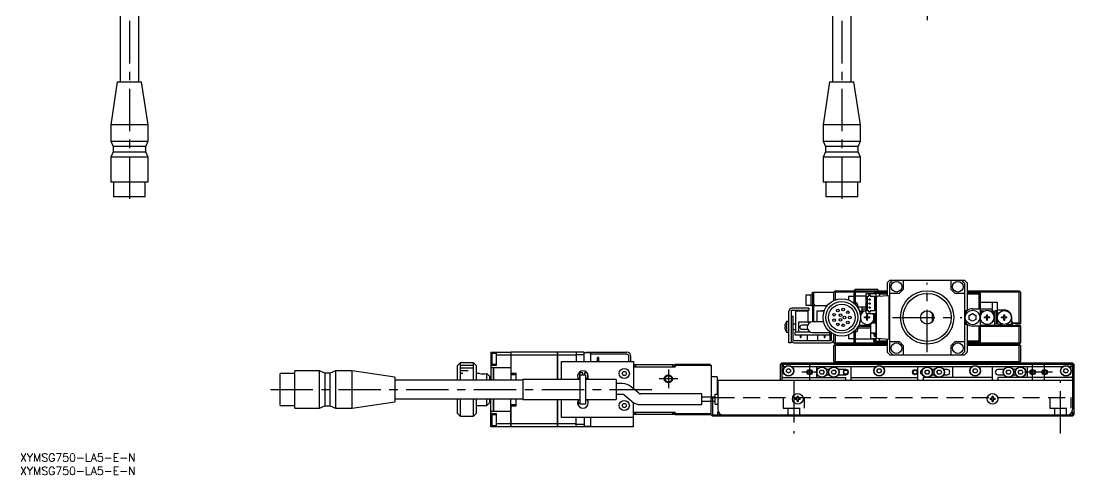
# Model space of a CAD drawing. Extents: x 0 to 893, y -8 to 500.
# Drawn here: x 0.4 to 395, y -8 to 162 of the extents above; entities that cross this region are included whole.
import ezdxf

# ---------------------------------------------------------------- set-up
doc = ezdxf.new("R2010")
doc.units = 0
doc.header["$LTSCALE"] = 0.5
doc.linetypes.add('CENTER', pattern=[50.8, 31.75, -6.35, 6.35, -6.35])
doc.linetypes.add('DASHED', pattern=[19.05, 12.7, -6.35])
for name, color, linetype in [('MSM_CENTER', 1, 'CENTER'), ('MSM_CONTINUOUS', 7, 'CONTINUOUS'), ('MSM_DASHED', 4, 'DASHED'), ('MSM_NARROW', 5, 'CONTINUOUS'), ('MSM_PART_NUMBER', 7, 'CONTINUOUS')]:
    doc.layers.add(name, color=color, linetype=linetype)
doc.styles.get("Standard").update_dxf_attribs({"font": 'txt.shx', "height": 1, "bigfont": 'bigfont.shx'})

# ---------------------------------------------------------------- blocks, each defined once
blk = doc.blocks.new('*U2')
at = {"layer": 'MSM_PART_NUMBER'}
blk.add_text('XYMSG750-LA5-E-N', height=3, dxfattribs=at).set_placement((0, -3))
blk = doc.blocks.new('*U3')
at = {"layer": 'MSM_PART_NUMBER'}
blk.add_text('XYMSG750-LA5-E-N', height=3, dxfattribs=at).set_placement((0, -8))

msp = doc.modelspace()

# ---------------------------------------------------------------- linework, layer by layer
at = {"layer": 'MSM_CENTER'}
for p, q in [((41, 238.25), (41, 92.65)), ((307.97, 238.25), (307.97, 92.65)), ((339.97, 178.2), (339.97, 160.2)), ((339.97, 38), (339.97, 64)), ((326.97, 51), (352.97, 51)), ((295.97, 27.5), (295.97, 33.5)), ((379.47, 27.5), (379.47, 33.5)), ((383.97, 27.5), (383.97, 33.5)), ((246.47, 28), (239.47, 28)), ((242.97, 31.5), (242.97, 24.5)), ((298.97, 30.5), (292.97, 30.5)), ((386.97, 30.5), (376.47, 30.5)), ((93.92, 24), (239.52, 24)), ((289.97, 27.5), (289.97, 7.5)), ((389.97, 7.5), (389.97, 27.5))]:
    msp.add_line(p, q, dxfattribs=at)
at = {"layer": 'MSM_CONTINUOUS'}
for p, q in [((37.5, 187.2), (37.5, 139.2)), ((44.5, 139.2), (44.5, 187.2)), ((304.47, 187.2), (304.47, 139.2)), ((311.47, 139.2), (311.47, 187.2)), ((36.43, 139.2), (34, 123.2)), ((36.43, 139.2), (45.57, 139.2)), ((48, 123.2), (45.57, 139.2)), ((303.4, 139.2), (300.97, 123.2)), ((303.4, 139.2), (312.54, 139.2)), ((314.97, 123.2), (312.54, 139.2)), ((48, 123.2), (34, 123.2)), ((34, 123.2), (34, 117)), ((48, 117), (48, 123.2)), ((314.97, 123.2), (300.97, 123.2)), ((300.97, 123.2), (300.97, 117)), ((314.97, 117), (314.97, 123.2)), ((34, 117), (48, 117)), ((34, 117), (34.85, 115)), ((47.15, 115), (34.85, 115)), ((34.85, 115), (34.85, 113)), ((47.15, 115), (48, 117)), ((47.15, 113), (47.15, 115)), ((300.97, 117), (314.97, 117)), ((300.97, 117), (301.82, 115)), ((314.12, 115), (301.82, 115)), ((301.82, 115), (301.82, 113)), ((314.12, 115), (314.97, 117)), ((314.12, 113), (314.12, 115)), ((34.85, 113), (34, 111)), ((48, 111), (34, 111)), ((34, 111), (34, 101.7)), ((34.85, 113), (47.15, 113)), ((48, 111), (47.15, 113)), ((48, 101.7), (48, 111)), ((301.82, 113), (300.97, 111)), ((314.97, 111), (300.97, 111)), ((300.97, 111), (300.97, 101.7)), ((301.82, 113), (314.12, 113)), ((314.97, 111), (314.12, 113)), ((314.97, 101.7), (314.97, 111)), ((48, 101.7), (34, 101.7)), ((35.05, 101.7), (35.05, 96.2)), ((46.95, 96.2), (46.95, 101.7)), ((314.97, 101.7), (300.97, 101.7)), ((302.02, 101.7), (302.02, 96.2)), ((313.92, 96.2), (313.92, 101.7)), ((46.95, 96.2), (35.05, 96.2)), ((313.92, 96.2), (302.02, 96.2)), ((325.97, 65), (324.97, 64)), ((324.97, 64), (324.97, 59.18)), ((325.97, 65), (353.97, 65)), ((325.97, 38.15), (325.97, 63.85)), ((330.97, 65), (330.97, 61.5)), ((348.97, 61.5), (348.97, 65)), ((354.97, 64), (353.97, 65)), ((353.97, 63.85), (353.97, 38.15)), ((354.97, 64), (354.97, 53.6)), ((294.47, 59.4), (294.47, 55.6)), ((296.47, 59.4), (294.47, 59.4)), ((296.47, 55.5), (296.47, 59.5)), ((297.47, 59.5), (296.47, 59.5)), ((296.97, 59.5), (296.97, 60.5)), ((296.97, 60.5), (304.97, 60.5)), ((296.97, 59.5), (296.97, 57.5)), ((297.47, 49.5), (297.47, 60.5)), ((305.47, 61), (304.97, 60.5)), ((304.97, 57.32), (304.97, 60.5)), ((305.47, 60.5), (305.22, 60.75)), ((305.47, 61), (312.61, 61)), ((305.47, 60.5), (305.47, 57.54)), ((312.47, 60.5), (305.47, 60.5)), ((312.47, 60.5), (312.47, 56.36)), ((312.97, 60.8), (312.97, 55.9)), ((324.97, 60.5), (312.97, 60.5)), ((313.17, 61), (321.47, 61)), ((321.47, 61.5), (313.47, 61.5)), ((317.07, 52.43), (317.07, 59.93)), ((317.07, 59.93), (320.77, 59.93)), ((318.12, 58.93), (318.12, 59.43)), ((318.12, 59.43), (318.62, 59.43)), ((318.62, 59.43), (318.62, 58.93)), ((320.47, 60.5), (319.97, 60)), ((319.97, 60), (319.97, 59.93)), ((320.47, 59.93), (320.47, 60.3)), ((320.47, 60.3), (324.97, 60.3)), ((320.77, 60), (320.77, 42)), ((321.97, 60), (320.77, 60)), ((320.97, 60.3), (320.97, 60)), ((321.25, 58.92), (325.67, 59.23)), ((321.47, 61.5), (321.47, 61)), ((321.47, 61), (324.97, 61)), ((321.97, 60), (321.97, 58.97)), ((321.97, 59.9), (324.97, 59.9)), ((325.67, 59.23), (325.97, 59.25)), ((325.67, 42.77), (325.67, 59.23)), ((329.47, 60), (325.97, 60)), ((353.97, 60), (350.47, 60)), ((354.97, 61), (374.47, 61)), ((374.47, 60.5), (354.97, 60.5)), ((354.97, 60.3), (359.47, 60.3)), ((354.97, 59.9), (359.47, 59.9)), ((358.97, 59.9), (358.97, 60.3)), ((359.47, 59.29), (359.16, 59.9)), ((359.97, 60), (359.47, 60.5)), ((359.47, 60.3), (359.47, 59.9)), ((359.47, 59.9), (359.97, 59.4)), ((359.47, 54.25), (359.47, 59.29)), ((359.97, 58.79), (359.47, 59.29)), ((359.87, 59.5), (359.97, 59.5)), ((359.97, 42), (359.97, 60)), ((374.47, 61), (374.97, 60.5)), ((374.72, 60.75), (374.47, 60.5)), ((374.47, 49), (374.47, 60.5)), ((374.97, 60.5), (374.97, 48.7)), ((294.47, 55.6), (296.47, 55.6)), ((296.47, 55.5), (302.61, 55.5)), ((296.97, 57.5), (296.97, 55.5)), ((296.97, 55.5), (296.97, 49.5)), ((297.97, 55.5), (297.47, 56)), ((310.47, 58.9), (310.47, 57.54)), ((312.47, 58.9), (310.47, 58.9)), ((312.47, 56.5), (312.3, 56.5)), ((317.07, 59), (312.97, 59)), ((313.97, 54.61), (313.97, 55.5)), ((317.57, 53.43), (317.57, 58.93)), ((317.57, 58.93), (318.12, 58.93)), ((318.62, 58.93), (320.27, 58.93)), ((320.27, 58.93), (320.27, 53.43)), ((320.97, 43.38), (320.97, 58.62)), ((322.4, 59), (321.97, 59)), ((359.97, 56.7), (366.17, 56.7)), ((364.42, 53.5), (364.42, 56.7)), ((366.17, 56.7), (366.17, 52.55)), ((288.17, 41.5), (288.17, 53.3)), ((288.97, 53.2), (288.97, 41.5)), ((288.97, 51.5), (289.77, 51.5)), ((295.67, 54.5), (289.37, 54.5)), ((289.47, 53.7), (295.67, 53.7)), ((289.77, 42.7), (289.77, 51.5)), ((290.72, 45.5), (290.72, 53.5)), ((290.72, 53.5), (295.22, 53.5)), ((295.22, 53.5), (295.22, 49.2)), ((295.67, 54.5), (295.67, 53.7)), ((298.72, 49.35), (298.72, 53.5)), ((298.72, 53.5), (299.72, 53.5)), ((299.72, 53.5), (299.72, 53.4)), ((301.4, 53.4), (299.72, 53.4)), ((300.52, 53.4), (300.52, 53.5)), ((301.42, 53.5), (300.52, 53.5)), ((300.9, 53.4), (300.9, 53.5)), ((301.05, 53.4), (301.05, 53.5)), ((301.42, 53.47), (301.42, 53.5)), ((313.97, 55), (317.07, 55)), ((314.57, 53.5), (314.51, 53.5)), ((314.57, 53.5), (314.57, 53.33)), ((315.27, 53.5), (314.77, 53)), ((315.81, 53), (314.77, 53)), ((314.77, 53), (314.77, 52.66)), ((314.91, 52.46), (314.8, 52.53)), ((315.27, 53.5), (316.76, 53.5)), ((315.52, 55), (315.52, 53.5)), ((315.52, 54.2), (317.07, 54.2)), ((317.07, 52.43), (320.77, 52.43)), ((317.33, 52), (317.62, 52)), ((317.33, 51.21), (317.33, 52)), ((317.62, 51.47), (317.33, 51.47)), ((318.12, 53.43), (317.57, 53.43)), ((317.62, 51.21), (317.62, 52)), ((318.12, 52.93), (318.12, 53.43)), ((318.62, 52.93), (318.12, 52.93)), ((320.27, 53.43), (318.62, 53.43)), ((318.62, 53.43), (318.62, 52.93)), ((319.97, 49.41), (319.97, 52.43)), ((320.77, 52), (319.97, 52)), ((320.22, 51.25), (320.22, 52)), ((320.35, 51.25), (320.35, 52)), ((341.97, 49.5), (341.97, 52.5)), ((353.97, 53.6), (354.97, 53.6)), ((353.97, 53.49), (354.88, 53.49)), ((355.72, 51.72), (356.97, 52.44)), ((355.72, 50.28), (355.72, 51.72)), ((356.97, 54.25), (359.97, 54.25)), ((356.97, 52.44), (358.22, 51.72)), ((358.22, 51.72), (358.22, 50.28)), ((359.97, 54.2), (364.42, 54.2)), ((359.97, 53.5), (361.76, 53.5)), ((360.17, 53.5), (359.97, 53.3)), ((360.81, 53), (359.97, 53)), ((362.33, 52), (362.62, 52)), ((362.33, 51.21), (362.33, 52)), ((362.62, 51.47), (362.33, 51.47)), ((362.62, 51.21), (362.62, 52)), ((363.19, 53.5), (364.67, 53.5)), ((365.17, 53), (364.13, 53)), ((365.17, 53), (364.67, 53.5)), ((365.17, 52.54), (365.03, 52.46)), ((365.17, 53), (365.17, 52.54)), ((365.97, 53.5), (365.37, 53.5)), ((365.37, 53.5), (365.37, 48.5)), ((365.97, 53.5), (365.97, 48.5)), ((366.17, 53.8), (368.87, 53.8)), ((366.17, 52.55), (366.43, 52.4)), ((368.73, 52), (369.02, 52)), ((368.73, 51.21), (368.73, 52)), ((369.02, 51.47), (368.73, 51.47)), ((369.02, 51.21), (369.02, 52)), ((286.58, 47.7), (286.72, 47.7)), ((286.72, 48.45), (286.72, 48.43)), ((286.72, 47.7), (286.72, 47.3)), ((287.27, 49.5), (287.27, 45.5)), ((288.17, 49.5), (287.27, 49.5)), ((290.72, 48.5), (289.77, 48.5)), ((296.21, 49.2), (291.72, 49.2)), ((291.72, 49.2), (291.72, 45.5)), ((295.12, 48.1), (292.97, 48.1)), ((297.47, 49.5), (296.97, 49.5)), ((301.17, 49.35), (296.97, 49.35)), ((313.97, 46.5), (313.97, 47.39)), ((318.89, 47.6), (314.09, 47.6)), ((314.3, 48), (314.77, 48)), ((314.57, 48.5), (314.51, 48.5)), ((314.57, 48.67), (314.57, 48.5)), ((314.77, 48), (314.77, 49.34)), ((314.77, 48.1), (318.89, 48.1)), ((314.8, 49.47), (315.15, 49.67)), ((316.47, 50.86), (316.47, 51.15)), ((317.27, 51.15), (316.47, 51.15)), ((317.27, 50.86), (316.47, 50.86)), ((317, 51.15), (317, 50.86)), ((317.33, 50), (317.33, 50.8)), ((317.62, 50.53), (317.33, 50.53)), ((317.33, 50), (317.62, 50)), ((317.62, 50), (317.62, 50.8)), ((318.47, 51.15), (317.68, 51.15)), ((318.47, 50.86), (317.68, 50.86)), ((317.94, 50.86), (317.94, 51.15)), ((318.47, 50.86), (318.47, 51.15)), ((318.89, 45.2), (318.89, 48.58)), ((318.92, 48.65), (319.24, 48.97)), ((319.31, 49), (320.57, 49)), ((319.78, 49.11), (319.78, 49)), ((320.77, 51.25), (319.97, 51.25)), ((320.77, 50.75), (319.97, 50.75)), ((320.54, 50), (319.97, 50)), ((320.53, 49.5), (319.97, 49.5)), ((320.01, 49.11), (320.01, 49)), ((320.44, 49.44), (320.11, 49.44)), ((320.11, 49.21), (320.44, 49.21)), ((320.22, 50), (320.22, 50.75)), ((320.22, 49.44), (320.22, 49.5)), ((320.22, 49), (320.22, 49.21)), ((320.35, 50), (320.35, 50.75)), ((320.35, 49.44), (320.35, 49.5)), ((320.35, 49), (320.35, 49.21)), ((320.54, 49.54), (320.54, 50.05)), ((320.54, 50.05), (320.77, 50.05)), ((320.54, 49.8), (320.77, 49.8)), ((320.54, 49.73), (320.77, 49.73)), ((320.67, 48.9), (320.67, 45.2)), ((320.77, 48.31), (320.67, 48.31)), ((320.77, 47.75), (320.67, 47.75)), ((320.77, 49.5), (320.77, 49.5)), ((354.88, 48.51), (353.97, 48.51)), ((354.97, 48.4), (353.97, 48.4)), ((354.97, 48.4), (354.97, 38)), ((356.97, 49.56), (355.72, 50.28)), ((358.22, 50.28), (356.97, 49.56)), ((359.97, 47.75), (356.97, 47.75)), ((359.47, 42.71), (359.47, 47.75)), ((359.97, 48.1), (365.17, 48.1)), ((374.47, 47.6), (359.97, 47.6)), ((361.47, 50.86), (361.47, 51.15)), ((362.27, 51.15), (361.47, 51.15)), ((362.27, 50.86), (361.47, 50.86)), ((362, 51.15), (362, 50.86)), ((362.33, 50), (362.33, 50.8)), ((362.62, 50.53), (362.33, 50.53)), ((362.33, 50), (362.62, 50)), ((362.62, 50), (362.62, 50.8)), ((363.47, 51.15), (362.68, 51.15)), ((363.47, 50.86), (362.68, 50.86)), ((362.94, 50.86), (362.94, 51.15)), ((363.47, 50.86), (363.47, 51.15)), ((364.79, 49.67), (365.17, 49.46)), ((365.17, 49.46), (365.17, 48)), ((365.17, 48), (374.77, 48)), ((365.97, 48.5), (365.37, 48.5)), ((366.43, 49.6), (366.17, 49.45)), ((366.17, 49.45), (366.17, 48.8)), ((366.17, 48.8), (366.47, 48.5)), ((366.47, 48.5), (368.16, 48.5)), ((367.87, 50.86), (367.87, 51.15)), ((368.67, 51.15), (367.87, 51.15)), ((368.67, 50.86), (367.87, 50.86)), ((368.4, 51.15), (368.4, 50.86)), ((368.73, 50), (368.73, 50.8)), ((369.02, 50.53), (368.73, 50.53)), ((368.73, 50), (369.02, 50)), ((369.02, 50), (369.02, 50.8)), ((369.87, 51.15), (369.08, 51.15)), ((369.87, 50.86), (369.08, 50.86)), ((369.34, 50.86), (369.34, 51.15)), ((369.59, 48.5), (371.91, 48.5)), ((369.87, 50.86), (369.87, 51.15)), ((371.67, 48.5), (371.67, 51)), ((372.17, 49), (371.67, 49.5)), ((371.67, 48.65), (372.17, 49)), ((372.17, 49), (374.47, 49)), ((374.77, 48.5), (373.23, 48.5)), ((374.47, 49), (374.87, 48.6)), ((374.82, 47.95), (374.47, 47.6)), ((374.47, 41.5), (374.47, 47.6)), ((374.97, 48.7), (374.77, 48.5)), ((374.77, 48), (374.97, 47.8)), ((374.97, 47.8), (374.97, 41.5)), ((286.72, 47.3), (286.58, 47.3)), ((286.72, 46.57), (286.72, 46.55)), ((287.27, 45.5), (288.17, 45.5)), ((289.77, 46.5), (290.72, 46.5)), ((290.47, 44.3), (290.47, 45.5)), ((296.21, 45.5), (290.47, 45.5)), ((303.47, 44.3), (290.47, 44.3)), ((292.35, 44.3), (292.35, 43.5)), ((292.35, 43.5), (292.6, 43.5)), ((292.6, 44.3), (292.6, 43.5)), ((292.97, 46.6), (295.12, 46.6)), ((294.97, 44.3), (294.97, 42.3)), ((296.97, 45.35), (303.84, 45.35)), ((298.97, 42.3), (298.97, 44.3)), ((301.35, 44.3), (301.35, 43.5)), ((301.35, 43.5), (301.6, 43.5)), ((301.6, 44.3), (301.6, 43.5)), ((303.47, 44.3), (303.47, 45.35)), ((303.67, 42.5), (303.67, 45.35)), ((304.17, 42.7), (304.17, 45.12)), ((304.97, 41.5), (304.97, 44.68)), ((305.47, 44.46), (305.47, 41.5)), ((310.47, 44.46), (310.47, 43.1)), ((312.3, 45.5), (312.47, 45.5)), ((312.47, 45.64), (312.47, 41.5)), ((312.97, 46.1), (312.97, 41.2)), ((318.89, 47), (313.97, 47)), ((318.77, 46.9), (318.77, 43.1)), ((318.89, 46.9), (318.77, 46.9)), ((320.57, 45.1), (318.99, 45.1)), ((319.78, 45.1), (319.78, 44.99)), ((320.01, 45.1), (320.01, 44.99)), ((320.11, 44.89), (320.44, 44.89)), ((320.44, 44.66), (320.11, 44.66)), ((320.22, 44.89), (320.22, 45.1)), ((320.22, 43.83), (320.22, 44.66)), ((320.77, 43.83), (320.22, 43.83)), ((320.54, 44.56), (320.54, 44.05)), ((320.77, 44.36), (320.54, 44.36)), ((320.77, 44.3), (320.54, 44.3)), ((320.77, 44.05), (320.54, 44.05)), ((320.77, 46.9), (320.67, 46.9)), ((320.77, 46.78), (320.67, 46.78)), ((320.77, 44.78), (320.69, 44.78)), ((288.97, 41.5), (288.17, 41.5)), ((290.17, 42.3), (303.77, 42.3)), ((290.17, 41.5), (303.77, 41.5)), ((303.67, 42.5), (304.12, 42.5)), ((305.47, 41), (304.97, 41.5)), ((304.97, 40.5), (305.47, 41)), ((304.97, 40.5), (305.47, 40.5)), ((304.97, 34.5), (304.97, 40.5)), ((305.47, 41.5), (305.22, 41.25)), ((305.47, 41.5), (312.47, 41.5)), ((305.47, 41), (305.47, 34.5)), ((312.61, 41), (305.47, 41)), ((313.47, 40.5), (305.47, 40.5)), ((310.47, 43.1), (312.47, 43.1)), ((312.97, 43), (319.97, 43)), ((312.97, 41.5), (324.97, 41.5)), ((313.17, 41), (321.47, 41)), ((321.47, 40.5), (313.47, 40.5)), ((316.57, 41), (316.87, 41.3)), ((324.97, 41.3), (316.87, 41.3)), ((318.77, 43.1), (320.77, 43.1)), ((319.97, 42), (319.97, 43.1)), ((320.47, 42.1), (319.97, 42.6)), ((319.97, 42.5), (320.07, 42.5)), ((319.97, 42), (320.47, 41.5)), ((320.08, 43.1), (320.47, 42.71)), ((320.47, 43.1), (320.47, 42.71)), ((320.47, 42.71), (320.77, 42.11)), ((320.47, 41.7), (320.47, 42.1)), ((320.77, 42.1), (320.47, 42.1)), ((324.97, 41.7), (320.47, 41.7)), ((321.97, 42), (320.77, 42)), ((320.97, 42), (320.97, 41.7)), ((325.67, 42.77), (321.25, 43.08)), ((321.47, 41), (324.97, 41)), ((321.47, 41), (321.47, 40.5)), ((324.97, 40.5), (321.47, 40.5)), ((321.97, 43.03), (321.97, 42)), ((321.97, 43), (322.4, 43)), ((324.97, 42.1), (321.97, 42.1)), ((324.97, 42.82), (324.97, 38)), ((325.97, 42.75), (325.67, 42.77)), ((325.97, 42), (329.47, 42)), ((330.97, 40.5), (330.97, 37)), ((348.97, 37), (348.97, 40.5)), ((350.47, 42), (353.97, 42)), ((359.47, 42.1), (354.97, 42.1)), ((359.47, 41.7), (354.97, 41.7)), ((354.97, 41.5), (374.47, 41.5)), ((363.07, 41.3), (354.97, 41.3)), ((354.97, 41), (374.47, 41)), ((374.97, 40.5), (354.97, 40.5)), ((358.97, 41.7), (358.97, 42.1)), ((359.16, 42.1), (359.47, 42.71)), ((359.47, 42.71), (359.97, 43.21)), ((359.97, 42.6), (359.47, 42.1)), ((359.47, 42.1), (359.47, 41.7)), ((359.47, 41.5), (359.97, 42)), ((359.87, 42.5), (359.97, 42.5)), ((363.07, 41.3), (363.37, 41)), ((374.72, 41.25), (374.47, 41.5)), ((374.97, 41.5), (374.47, 41)), ((374.47, 34.5), (374.47, 41)), ((374.97, 40.5), (374.47, 41)), ((374.97, 40.5), (374.97, 34.5)), ((176.47, 38), (176.47, 27.5)), ((176.47, 38), (183.97, 38)), ((176.97, 33.5), (176.97, 37.5)), ((178.47, 37.5), (176.97, 37.5)), ((178.47, 38), (178.47, 33)), ((183.97, 36.85), (178.47, 36.85)), ((183.97, 38), (183.97, 27.5)), ((183.97, 37.99), (183.98, 37.99)), ((183.97, 36.84), (183.98, 36.84)), ((183.98, 38), (183.98, 29.65)), ((201.47, 38), (183.98, 38)), ((201.47, 36.85), (183.98, 36.85)), ((201.47, 27.75), (201.47, 38)), ((201.47, 37.99), (201.48, 37.99)), ((201.47, 36.84), (201.48, 36.84)), ((211.47, 38), (201.48, 38)), ((201.48, 38), (201.48, 27.75)), ((208.47, 36.85), (201.48, 36.85)), ((208.47, 38), (208.47, 34.5)), ((211.47, 37), (208.47, 37)), ((211.47, 34.5), (211.47, 38)), ((213.97, 37.75), (211.47, 37.75)), ((212.17, 37.75), (212.17, 38)), ((212.17, 38), (227.37, 38)), ((212.67, 38), (212.67, 37.75)), ((213.97, 34.5), (213.97, 37.75)), ((227.37, 37.2), (213.97, 37.2)), ((216.47, 34.5), (216.47, 36)), ((216.97, 36), (216.47, 36)), ((216.97, 34.5), (216.97, 36)), ((228.17, 34.5), (228.17, 36.4)), ((228.97, 34.5), (228.97, 36.4)), ((324.97, 38), (325.97, 37)), ((325.97, 37), (353.97, 37)), ((353.97, 37), (354.97, 38)), ((164.97, 34), (163.97, 33)), ((163.97, 27.5), (163.97, 33)), ((164.97, 34), (164.97, 27.5)), ((169.97, 34), (164.97, 34)), ((169.97, 27.5), (169.97, 34)), ((170.97, 33), (169.97, 34)), ((170.97, 33), (170.97, 27.5)), ((176.47, 34.5), (176.97, 34.5)), ((178.47, 33), (176.47, 33)), ((176.67, 32.23), (176.47, 32.23)), ((176.67, 32.25), (176.67, 32.23)), ((176.67, 32.25), (177.47, 32.25)), ((176.97, 33.5), (178.47, 33.5)), ((177.47, 27.5), (177.47, 32.25)), ((177.47, 32.24), (177.48, 32.24)), ((177.48, 32.25), (177.48, 27.5)), ((177.48, 32.25), (183.97, 32.25)), ((202.97, 27.75), (202.97, 34.5)), ((202.97, 34.5), (229.97, 34.5)), ((229.97, 34.5), (229.97, 24.22)), ((245.17, 33.3), (229.97, 33.3)), ((229.97, 32.5), (245.47, 32.5)), ((230.17, 32.5), (230.17, 33.3)), ((230.67, 33.3), (230.67, 32.5)), ((244.67, 32.5), (244.67, 33.3)), ((245.17, 33.3), (245.17, 32.5)), ((245.47, 33.5), (245.47, 32.5)), ((245.47, 33.5), (258.47, 33.5)), ((258.36, 33), (245.47, 33)), ((258.36, 33), (257.86, 33.5)), ((258.97, 32.69), (258.36, 33)), ((258.47, 33.5), (258.97, 33)), ((258.97, 33), (258.97, 21.1)), ((285.47, 34), (284.97, 33.5)), ((284.97, 27.5), (284.97, 33.5)), ((285.47, 33.5), (285.22, 33.75)), ((285.47, 34), (394.47, 34)), ((285.47, 33.5), (394.47, 33.5)), ((285.47, 33.5), (285.47, 27.5)), ((286.65, 32.5), (285.47, 32.5)), ((285.97, 33.5), (285.97, 32.5)), ((287.22, 31.43), (287.97, 31.87)), ((287.97, 31.87), (288.72, 31.43)), ((320.65, 32.5), (289.29, 32.5)), ((298.47, 32.5), (298.47, 28.5)), ((304.97, 34.5), (374.97, 34.5)), ((304.97, 34.5), (305.47, 34)), ((305.68, 34), (305.47, 34.5)), ((311.47, 27.5), (311.47, 32.5)), ((316.77, 34), (317.07, 34.3)), ((363.17, 34.3), (317.07, 34.3)), ((321.11, 31), (321.54, 31.75)), ((321.54, 31.75), (322.4, 31.75)), ((322.4, 31.75), (322.84, 31)), ((356.65, 32.5), (323.29, 32.5)), ((336.47, 27.5), (336.47, 32.5)), ((349.47, 32.5), (349.47, 28.5)), ((357.11, 31), (357.54, 31.75)), ((357.54, 31.75), (358.4, 31.75)), ((358.4, 31.75), (358.84, 31)), ((390.65, 32.5), (359.29, 32.5)), ((363.17, 34.3), (363.47, 34)), ((364.47, 27.5), (364.47, 32.5)), ((374.47, 34.5), (374.26, 34)), ((374.97, 34.5), (374.47, 34)), ((377.47, 32.5), (377.47, 28.5)), ((391.11, 31), (391.54, 31.75)), ((391.54, 31.75), (392.4, 31.75)), ((392.4, 31.75), (392.84, 31)), ((394.47, 32.5), (393.29, 32.5)), ((393.97, 32.5), (393.97, 33.5)), ((394.97, 33.5), (394.47, 34)), ((394.72, 33.75), (394.47, 33.5)), ((394.47, 33.5), (394.47, 16.5)), ((394.97, 33.5), (394.97, 22)), ((97.47, 18.05), (97.47, 29.95)), ((102.97, 29.95), (97.47, 29.95)), ((102.97, 17), (102.97, 31)), ((112.27, 31), (102.97, 31)), ((112.27, 17), (112.27, 31)), ((114.27, 30.15), (112.27, 31)), ((114.27, 30.15), (114.27, 17.85)), ((116.27, 30.15), (114.27, 30.15)), ((118.27, 31), (116.27, 30.15)), ((116.27, 17.85), (116.27, 30.15)), ((118.27, 31), (118.27, 17)), ((124.47, 31), (118.27, 31)), ((124.47, 17), (124.47, 31)), ((140.47, 28.57), (124.47, 31)), ((140.47, 28.57), (140.47, 19.43)), ((171.97, 30), (170.97, 30)), ((174.97, 27.5), (174.97, 30)), ((174.97, 30), (175.97, 29)), ((175.97, 29), (175.97, 27.5)), ((183.97, 29.65), (185.97, 29.65)), ((183.98, 30.15), (185.97, 30.15)), ((185.97, 27.5), (185.97, 30.15)), ((188.47, 27.75), (188.47, 20.25)), ((209.97, 27.75), (188.47, 27.75)), ((210.9, 30.22), (209.65, 30.22)), ((209.65, 30.22), (209.65, 28.22)), ((209.65, 28.22), (209.97, 28.22)), ((209.97, 18.5), (209.97, 29.5)), ((209.97, 29.5), (211.97, 29.5)), ((210.9, 29.5), (210.9, 30.22)), ((212.55, 30.22), (211.55, 30.22)), ((211.55, 30.22), (211.55, 29.5)), ((211.97, 29.5), (211.97, 18.5)), ((211.97, 28.22), (212.8, 28.22)), ((223.47, 27.75), (211.97, 27.75)), ((212.8, 28.22), (212.8, 29.8)), ((223.47, 27.75), (223.47, 20.25)), ((225.61, 30), (226.04, 30.75)), ((226.04, 29.25), (225.61, 30)), ((226.04, 30.75), (226.9, 30.75)), ((226.9, 29.25), (226.04, 29.25)), ((226.9, 30.75), (227.34, 30)), ((227.34, 30), (226.9, 29.25)), ((261.27, 28.75), (258.97, 28.75)), ((261.27, 28.75), (261.27, 22.2)), ((285.97, 28.5), (285.47, 29)), ((285.47, 28.5), (309.47, 28.5)), ((287.22, 30.57), (287.22, 31.43)), ((287.97, 30.13), (287.22, 30.57)), ((288.72, 30.57), (287.97, 30.13)), ((288.72, 31.43), (288.72, 30.57)), ((299.61, 30.5), (300.04, 31.25)), ((300.04, 29.75), (299.61, 30.5)), ((300.04, 31.25), (300.9, 31.25)), ((300.9, 29.75), (300.04, 29.75)), ((300.9, 31.25), (301.34, 30.5)), ((301.34, 30.5), (300.9, 29.75)), ((303.24, 31.5), (302.2, 31.5)), ((302.2, 29.5), (303.24, 29.5)), ((304.11, 30.5), (304.54, 31.25)), ((304.54, 29.75), (304.11, 30.5)), ((304.54, 31.25), (305.4, 31.25)), ((305.4, 29.75), (304.54, 29.75)), ((305.4, 31.25), (305.84, 30.5)), ((305.84, 30.5), (305.4, 29.75)), ((309.47, 31.5), (306.7, 31.5)), ((306.7, 29.5), (309.47, 29.5)), ((309.47, 27.5), (309.47, 28.5)), ((311.47, 28.5), (336.47, 28.5)), ((321.54, 30.25), (321.11, 31)), ((322.4, 30.25), (321.54, 30.25)), ((322.84, 31), (322.4, 30.25)), ((364.47, 28.5), (338.47, 28.5)), ((338.47, 28.5), (338.47, 27.5)), ((339.11, 30.5), (339.54, 31.25)), ((339.54, 29.75), (339.11, 30.5)), ((339.54, 31.25), (340.4, 31.25)), ((340.4, 29.75), (339.54, 29.75)), ((340.4, 31.25), (340.84, 30.5)), ((340.84, 30.5), (340.4, 29.75)), ((342.74, 31.5), (341.7, 31.5)), ((341.7, 29.5), (342.74, 29.5)), ((343.61, 30.5), (344.04, 31.25)), ((344.04, 29.75), (343.61, 30.5)), ((344.04, 31.25), (344.9, 31.25)), ((344.9, 29.75), (344.04, 29.75)), ((344.9, 31.25), (345.34, 30.5)), ((345.34, 30.5), (344.9, 29.75)), ((347.47, 31.5), (346.2, 31.5)), ((346.2, 29.5), (347.47, 29.5)), ((357.54, 30.25), (357.11, 31)), ((358.4, 30.25), (357.54, 30.25)), ((358.84, 31), (358.4, 30.25)), ((368.74, 31.5), (366.47, 31.5)), ((366.47, 29.5), (368.74, 29.5)), ((394.47, 28.5), (366.47, 28.5)), ((366.47, 28.5), (366.47, 27.5)), ((369.61, 30.5), (370.04, 31.25)), ((370.04, 29.75), (369.61, 30.5)), ((370.04, 31.25), (370.9, 31.25)), ((370.9, 29.75), (370.04, 29.75)), ((370.9, 31.25), (371.34, 30.5)), ((371.34, 30.5), (370.9, 29.75)), ((373.24, 31.5), (372.2, 31.5)), ((372.2, 29.5), (373.24, 29.5)), ((374.11, 30.5), (374.54, 31.25)), ((374.54, 29.75), (374.11, 30.5)), ((374.54, 31.25), (375.4, 31.25)), ((375.4, 29.75), (374.54, 29.75)), ((375.4, 31.25), (375.84, 30.5)), ((375.84, 30.5), (375.4, 29.75)), ((391.54, 30.25), (391.11, 31)), ((392.4, 30.25), (391.54, 30.25)), ((392.84, 31), (392.4, 30.25)), ((394.47, 29), (393.97, 28.5)), ((188.47, 27.5), (140.47, 27.5)), ((225.78, 26.21), (223.47, 26.21)), ((231.92, 22.58), (229, 25.04)), ((261.47, 27), (261.27, 27)), ((261.47, 27.5), (261.47, 16.5)), ((261.47, 27.5), (394.47, 27.5)), ((140.47, 20.5), (188.47, 20.5)), ((163.97, 15), (163.97, 20.5)), ((164.97, 20.5), (164.97, 14)), ((169.97, 14), (169.97, 20.5)), ((170.97, 20.5), (170.97, 15)), ((174.97, 18), (174.97, 20.5)), ((175.97, 20.5), (175.97, 19)), ((176.47, 10), (176.47, 20.5)), ((177.47, 15.75), (177.47, 20.5)), ((177.48, 20.5), (177.48, 15.75)), ((183.97, 10), (183.97, 20.5)), ((185.97, 17.85), (185.97, 20.5)), ((188.47, 20.25), (209.97, 20.25)), ((201.47, 10), (201.47, 20.25)), ((201.48, 20.25), (201.48, 10)), ((202.97, 13.5), (202.97, 20.25)), ((209.28, 20.08), (209.47, 20.08)), ((209.47, 20.25), (209.47, 20.08)), ((211.97, 20.25), (223.47, 20.25)), ((223.47, 22.21), (225.78, 22.21)), ((226.43, 21.97), (229.35, 19.52)), ((255.47, 22.35), (232.56, 22.35)), ((255.47, 18.35), (255.47, 22.35)), ((260.47, 21.1), (255.47, 21.1)), ((259.32, 20.95), (258.97, 20.6)), ((258.97, 14.5), (258.97, 20.6)), ((259.37, 21), (259.32, 20.95)), ((259.47, 21.1), (259.37, 21)), ((259.37, 21), (261.47, 21)), ((259.47, 21.1), (259.47, 14.5)), ((260.47, 22.2), (261.47, 22.2)), ((260.47, 18.5), (260.47, 22.2)), ((290.54, 20.7), (291.27, 20.7)), ((291.27, 20.3), (290.54, 20.3)), ((291.27, 20.7), (291.27, 21.43)), ((291.27, 19.57), (291.27, 20.3)), ((291.67, 21.43), (291.67, 20.7)), ((291.67, 20.7), (292.4, 20.7)), ((291.67, 20.3), (291.67, 19.57)), ((292.4, 20.3), (291.67, 20.3)), ((363.54, 20.7), (364.27, 20.7)), ((364.27, 20.3), (363.54, 20.3)), ((364.27, 20.7), (364.27, 21.43)), ((364.27, 19.57), (364.27, 20.3)), ((364.67, 21.43), (364.67, 20.7)), ((364.67, 20.7), (365.4, 20.7)), ((364.67, 20.3), (364.67, 19.57)), ((365.4, 20.3), (364.67, 20.3)), ((394.47, 21.7), (394.57, 21.6)), ((394.47, 21.5), (394.57, 21.6)), ((394.47, 21.4), (394.57, 21.4)), ((394.47, 21.2), (394.97, 21.2)), ((394.47, 20.8), (394.67, 21)), ((394.47, 21), (394.97, 21)), ((394.57, 21.6), (394.97, 22)), ((394.87, 21.9), (394.87, 21.7)), ((394.87, 21.8), (394.97, 21.7)), ((394.97, 21.7), (394.97, 14.5)), ((97.47, 18.05), (102.97, 18.05)), ((102.97, 17), (112.27, 17)), ((112.27, 17), (114.27, 17.85)), ((114.27, 17.85), (116.27, 17.85)), ((116.27, 17.85), (118.27, 17)), ((118.27, 17), (124.47, 17)), ((124.47, 17), (140.47, 19.43)), ((170.97, 18), (174.97, 18)), ((175.97, 19), (174.97, 18)), ((183.97, 18.35), (185.97, 18.35)), ((183.98, 18.35), (183.98, 10)), ((183.98, 17.85), (185.97, 17.85)), ((209.47, 19.08), (208.97, 19.08)), ((209.02, 18.58), (209.47, 18.58)), ((209.47, 19.08), (209.47, 18.58)), ((211.97, 18.5), (209.97, 18.5)), ((225.61, 18), (226.04, 18.75)), ((226.04, 17.25), (225.61, 18)), ((226.04, 18.75), (226.9, 18.75)), ((226.9, 17.25), (226.04, 17.25)), ((226.9, 18.75), (227.34, 18)), ((227.34, 18), (226.9, 17.25)), ((229.97, 10), (229.97, 19.07)), ((232.56, 18.35), (255.47, 18.35)), ((255.47, 19.6), (260.47, 19.6)), ((260.47, 18.5), (261.47, 18.5)), ((394.77, 18.5), (394.47, 18.5)), ((394.77, 17.3), (394.47, 17.3)), ((394.77, 17.3), (394.77, 18.5)), ((163.97, 15), (164.97, 14)), ((164.97, 14), (169.97, 14)), ((169.97, 14), (170.97, 15)), ((176.47, 15.77), (176.67, 15.77)), ((176.47, 15), (178.47, 15)), ((176.47, 13.5), (176.97, 13.5)), ((176.67, 15.77), (176.67, 15.75)), ((177.47, 15.75), (176.67, 15.75)), ((176.97, 10.5), (176.97, 14.5)), ((178.47, 14.5), (176.97, 14.5)), ((177.47, 15.76), (177.48, 15.76)), ((183.97, 15.75), (177.48, 15.75)), ((178.47, 15), (178.47, 10)), ((229.97, 13.5), (202.97, 13.5)), ((208.47, 10), (208.47, 13.5)), ((211.47, 13.5), (211.47, 10)), ((213.97, 10.25), (213.97, 13.5)), ((229.97, 15.5), (245.47, 15.5)), ((230.17, 14.7), (230.17, 15.5)), ((245.17, 14.7), (230.17, 14.7)), ((230.67, 15.5), (230.67, 14.7)), ((244.67, 14.7), (244.67, 15.5)), ((245.17, 15.5), (245.17, 14.7)), ((245.47, 14.5), (245.47, 15.5)), ((245.47, 15), (258.97, 15)), ((258.97, 14.5), (245.47, 14.5)), ((259.47, 14), (258.97, 14.5)), ((259.47, 14.5), (259.22, 14.25)), ((259.47, 14.5), (394.47, 14.5)), ((394.47, 14), (259.47, 14)), ((261.47, 14.5), (261.47, 15.7)), ((394.47, 15.7), (394.47, 14.5)), ((394.72, 14.25), (394.47, 14.5)), ((394.47, 14), (394.97, 14.5)), ((183.97, 10), (176.47, 10)), ((176.97, 10.5), (178.47, 10.5)), ((183.97, 11.15), (178.47, 11.15)), ((183.97, 11.16), (183.98, 11.16)), ((183.97, 10.01), (183.98, 10.01)), ((201.47, 11.15), (183.98, 11.15)), ((201.47, 10), (183.98, 10)), ((201.47, 11.16), (201.48, 11.16)), ((201.47, 10.01), (201.48, 10.01)), ((208.47, 11.15), (201.48, 11.15)), ((229.97, 10), (201.48, 10)), ((208.47, 11), (211.47, 11)), ((211.47, 10.25), (213.97, 10.25)), ((229.97, 10.5), (229.47, 10))]:
    msp.add_line(p, q, dxfattribs=at)
for centre, radius in [((328.47, 62.5), 2), ((351.47, 62.5), 2), ((339.97, 51), 10), ((339.97, 51), 9), ((307.97, 51), 7), ((307.97, 51), 5.95), ((307.97, 51), 5), ((318.37, 57.68), 0.25), ((318.37, 56.18), 0.25), ((305.15, 52.03), 0.5), ((306.47, 53.6), 0.5), ((307.47, 51.87), 0.5), ((308.49, 53.95), 0.5), ((308.97, 51), 0.5), ((310.27, 52.93), 0.5), ((310.97, 51), 0.5), ((318.37, 54.68), 0.25), ((339.97, 51), 2.5), ((356.97, 51), 2.75), ((368.87, 51), 2.6), ((305.15, 49.97), 0.5), ((306.47, 48.4), 0.5), ((307.47, 50.13), 0.5), ((308.49, 48.05), 0.5), ((310.27, 49.07), 0.5), ((328.47, 39.5), 2), ((351.47, 39.5), 2), ((226.47, 30), 1.9), ((287.97, 31), 2), ((287.97, 31), 1.9), ((300.47, 30.5), 2), ((300.47, 30.5), 1.9), ((304.97, 30.5), 2), ((304.97, 30.5), 1.9), ((321.97, 31), 2), ((321.97, 31), 1.9), ((339.97, 30.5), 2), ((339.97, 30.5), 1.9), ((344.47, 30.5), 2), ((344.47, 30.5), 1.9), ((357.97, 31), 2), ((357.97, 31), 1.9), ((370.47, 30.5), 2), ((370.47, 30.5), 1.9), ((374.97, 30.5), 2), ((374.97, 30.5), 1.9), ((391.97, 31), 2), ((391.97, 31), 1.9), ((242.97, 28), 1.23), ((295.97, 30.5), 0.783), ((309.47, 30.5), 0.783), ((335.47, 30.5), 0.783), ((379.47, 30.5), 0.783), ((383.97, 30.5), 0.783), ((226.47, 18), 1.9), ((291.47, 20.5), 2), ((364.47, 20.5), 2)]:
    msp.add_circle(centre, radius, dxfattribs=at)
for centre, radius, start, end in [((339.97, 51), 19, 132.5369, 137.4631), ((339.97, 51), 19, 42.5369, 47.4631), ((313.47, 60.5), 1, 90, 180), ((313.17, 60.8), 0.2, 90, 180), ((316.81, 74.16), 19, 311.7998, 318.2002), ((363.14, 74.16), 19, 221.7998, 228.2002), ((303.97, 55.5), 1, 118.9988, 144.2683), ((312.97, 55.5), 1, 0, 90), ((321.27, 58.62), 0.3, 94, 180), ((289.37, 53.3), 1.2, 90, 180), ((289.47, 53.2), 0.5, 90, 180), ((314.27, 51), 1.59, 53.8028, 70.1567), ((314.16, 50.89), 1.75, 52.994, 64.5052), ((317.47, 51), 2.6, 98.8499, 166.376), ((317.47, 51), 2.6, 15.9424, 33.2352), ((356.97, 51), 3.25, 130.0056, 157.3864), ((356.97, 51), 3.25, 90, 130.0046), ((362.47, 51), 2.6, 195.9424, 164.0576), ((365.67, 51), 1.59, 100.8931, 126.1972), ((365.79, 50.89), 1.75, 115.4948, 127.006), ((365.67, 51), 1.59, 53.8028, 79.1069), ((365.56, 50.89), 1.75, 52.994, 60), ((368.87, 51), 2.8, 0, 90), ((289.77, 47.5), 3.19, 163.0947, 176.4096), ((289.77, 47.5), 3.2, 141.3178, 162.73), ((292.97, 47.35), 0.75, 90, 270), ((296.97, 47.35), 2, 90, 270), ((314.27, 51), 1.59, 289.8434, 306.1972), ((317.47, 51), 2.6, 193.624, 344.0576), ((314.16, 51.12), 1.75, 304.5052, 307.006), ((317.27, 51.21), 0.06, 270, 0), ((317.27, 50.8), 0.06, 0, 90), ((317.68, 51.21), 0.06, 180, 270), ((317.68, 50.8), 0.06, 90, 180), ((318.99, 48.58), 0.1, 135, 180), ((319.31, 48.9), 0.1, 90, 135), ((320.11, 49.11), 0.33, 90, 180), ((320.11, 49.11), 0.1, 90, 180), ((320.44, 49.54), 0.1, 270, 0), ((320.44, 49.54), 0.33, 270, 0), ((320.57, 48.9), 0.1, 0, 90), ((356.97, 51), 3.25, 202.6057, 229.9942), ((356.97, 51), 3.25, 229.9955, 270), ((362.27, 51.21), 0.06, 270, 0), ((362.27, 50.8), 0.06, 0, 90), ((362.68, 51.21), 0.06, 180, 270), ((362.68, 50.8), 0.06, 90, 180), ((365.79, 51.12), 1.75, 232.994, 235.4948), ((365.67, 51), 1.59, 233.8028, 259.1069), ((365.67, 51), 1.59, 280.8931, 306.1972), ((365.56, 51.12), 1.75, 300, 307.006), ((368.67, 51.21), 0.06, 270, 0), ((368.67, 50.8), 0.06, 0, 90), ((369.08, 51.21), 0.06, 180, 270), ((369.08, 50.8), 0.06, 90, 180), ((372.57, 47.75), 1, 48.5904, 131.4096), ((372.57, 48.75), 1, 228.5904, 311.4096), ((289.77, 47.5), 3.19, 183.5903, 196.9053), ((289.77, 47.5), 3.2, 197.27, 218.6822), ((303.97, 46.5), 1, 215.7317, 241.0012), ((312.97, 46.5), 1, 270, 0), ((318.99, 45.2), 0.1, 180, 270), ((320.11, 44.99), 0.33, 180, 270), ((320.11, 44.99), 0.1, 180, 270), ((320.44, 44.56), 0.33, 0, 90), ((320.44, 44.56), 0.1, 0, 90), ((320.57, 45.2), 0.1, 270, 0), ((290.17, 42.7), 1.2, 180, 270), ((290.17, 42.7), 0.4, 180, 270), ((303.77, 42.7), 0.4, 270, 0), ((303.77, 42.7), 1.2, 270, 0), ((313.47, 41.5), 1, 180, 270), ((313.17, 41.2), 0.2, 180, 270), ((321.27, 43.38), 0.3, 180, 266), ((316.81, 27.84), 19, 41.7998, 48.2002), ((363.14, 27.84), 19, 131.7998, 138.2002), ((227.37, 36.4), 1.6, 0, 90), ((227.37, 36.4), 0.8, 0, 90), ((339.97, 51), 19, 222.5369, 227.4631), ((339.97, 51), 19, 312.5369, 317.4631), ((173.47, 35.87), 6, 257.9758, 282.0242), ((210.97, 29), 2, 321.3178, 218.6822), ((309.47, 30.5), 1, 270, 90), ((338.47, 30.5), 1, 104.4775, 255.5225), ((347.47, 30.5), 1, 270, 90), ((366.47, 30.5), 1, 90, 270), ((225.78, 21.21), 5, 50, 90), ((210.97, 19), 2, 141.3178, 38.6822), ((225.78, 21.21), 1, 50, 90), ((232.56, 23.35), 1, 230, 270), ((291.47, 20.5), 0.95, 167.8468, 192.1532), ((291.47, 20.5), 0.435, 152.6335, 207.3665), ((291.47, 20.5), 0.95, 77.8468, 102.1532), ((291.47, 20.5), 0.435, 62.6335, 117.3665), ((291.47, 20.5), 0.435, 242.6335, 297.3665), ((291.47, 20.5), 0.435, 332.6335, 27.3665), ((291.47, 20.5), 0.95, 347.8468, 12.1532), ((364.47, 20.5), 0.95, 167.8468, 192.1532), ((364.47, 20.5), 0.435, 152.6335, 207.3665), ((364.47, 20.5), 0.95, 77.8468, 102.1532), ((364.47, 20.5), 0.435, 62.6335, 117.3665), ((364.47, 20.5), 0.435, 242.6335, 297.3665), ((364.47, 20.5), 0.435, 332.6335, 27.3665), ((364.47, 20.5), 0.95, 347.8468, 12.1532), ((394.57, 21.7), 0.3, 270, 0), ((212.27, 17.33), 0.2, 75.0734, 180.8074), ((232.56, 23.35), 5, 230, 270), ((263.47, 16.5), 2, 180, 270), ((291.47, 20.5), 0.95, 257.8468, 282.1532), ((364.47, 20.5), 0.95, 257.8468, 282.1532), ((392.47, 16.5), 2, 270, 0)]:
    msp.add_arc(centre, radius, start, end, dxfattribs=at)
at = {"layer": 'MSM_DASHED'}
for p, q in [((261.47, 21), (394.47, 21)), ((285.97, 21), (285.97, 17)), ((293.97, 17), (293.97, 21)), ((385.97, 21), (385.97, 17)), ((393.97, 17), (393.97, 21)), ((285.97, 17), (293.97, 17)), ((287.72, 17), (287.72, 14)), ((292.22, 14), (292.22, 17)), ((385.97, 17), (393.97, 17)), ((387.72, 17), (387.72, 14)), ((392.22, 14), (392.22, 17))]:
    msp.add_line(p, q, dxfattribs=at)
at = {"layer": 'MSM_NARROW'}
for p, q in [((169.97, 33), (164.97, 33)), ((169.97, 32), (164.97, 32)), ((167.97, 31), (164.97, 31)), ((165.97, 30), (164.97, 30)), ((172.21, 29.94), (171.97, 30))]:
    msp.add_line(p, q, dxfattribs=at)
for centre, radius in [((242.97, 28), 1.5), ((295.97, 30.5), 1), ((335.47, 30.5), 1), ((379.47, 30.5), 1), ((383.97, 30.5), 1)]:
    msp.add_circle(centre, radius, dxfattribs=at)
for centre, radius, start, end in [((173.47, 35.79), 5.98, 257.7903, 284.4982), ((309.47, 30.5), 1, 90, 270)]:
    msp.add_arc(centre, radius, start, end, dxfattribs=at)

# ---------------------------------------------------------------- block references
at = {"layer": 'MSM_CONTINUOUS'}
for name in ['*U2', '*U3']:
    msp.add_blockref(name, (0, 0), dxfattribs=at)

doc.saveas('drawing.dxf')
